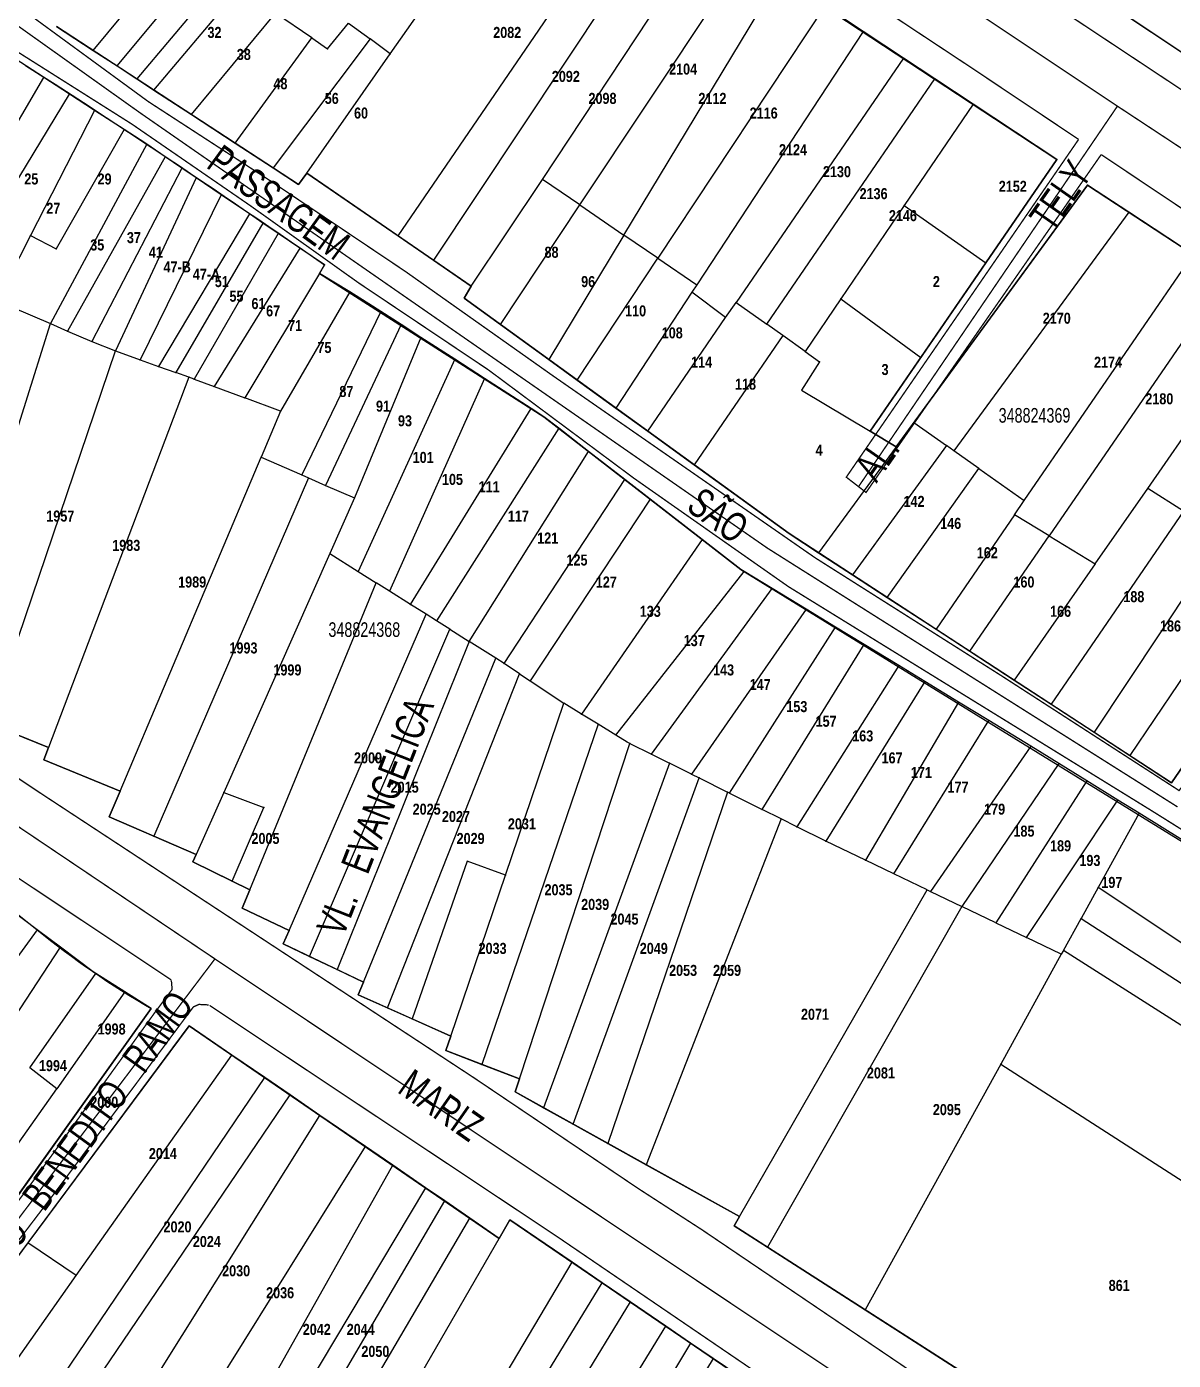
# Model space of a CAD drawing. Extents: x 203136 to 205923, y 4839890 to 4842982.
# Drawn here: x 203775.7 to 203932.2, y 4841450 to 4841632 of the extents above; entities that cross this region are included whole.
import ezdxf
from ezdxf.enums import TextEntityAlignment as Align

# ---------------------------------------------------------------- set-up
doc = ezdxf.new("R2010")
doc.units = 0
doc.header["$LTSCALE"] = 1.5
doc.header["$MEASUREMENT"] = 0
doc.linetypes.add('TRACO_11', pattern=[8, 3, -1, 3, -1])
doc.linetypes.add('TRACO_25', pattern=[8, 3, -1, 1, -1, 1, -1])
for name, color, linetype in [('CD_MALHA_LOTES', 40, 'CONTINUOUS'), ('CD_TXT_QUADRA', 7, 'CONTINUOUS'), ('RU-QUADRAS', 210, 'CONTINUOUS'), ('SV-EIXO-RUA-N-PAV', 6, 'CONTINUOUS'), ('SV-EIXO-RUA-PAV', 20, 'CONTINUOUS'), ('SV-RUA-PAVIM-S-GUIA-C-GUIA', 7, 'CONTINUOUS'), ('SV-TXT-RUA-N-PAV-S-GUIA-C-GUIA', 7, 'CONTINUOUS'), ('SV-TXT-RUA-PAV-S-GUIA-C-GUIA', 7, 'CONTINUOUS'), ('Th_NmrPort', 1, 'CONTINUOUS')]:
    doc.layers.add(name, color=color, linetype=linetype)
doc.styles.add('3488-24-2D_TXT$0$ARIAL', font='ARIAL.TTF')
doc.styles.add('ARIAL', font='ARIAL.TTF')
doc.styles.get("Standard").update_dxf_attribs({"font": 'swisscbo.ttf'})

msp = doc.modelspace()

# ---------------------------------------------------------------- linework, layer by layer
at = {"layer": 'CD_MALHA_LOTES', "linetype": 'Continuous'}
for p, q in [((203825.37, 4841628.3), (203847.31, 4841659.64)), ((203826.44, 4841603.43), (203859.28, 4841651.48)), ((203863.56, 4841648.7), (203831.28, 4841600.1)), ((203846.15, 4841611.13), (203868.72, 4841645.33)), ((203784.82, 4841628.75), (203796.46, 4841642.82)), ((203851.24, 4841607.65), (203873.96, 4841641.86)), ((203788.07, 4841626.63), (203799.73, 4841640.6)), ((203802.48, 4841638.73), (203790.78, 4841624.86)), ((203857.26, 4841603.55), (203878.58, 4841638.81)), ((203918.35, 4841638.59), (203937.87, 4841625.49)), ((203793.1, 4841623.34), (203804.78, 4841637.17)), ((203884.68, 4841634.78), (203861.89, 4841600.38)), ((203889.89, 4841631.34), (203884.68, 4841634.78)), ((203798.24, 4841619.98), (203809.71, 4841633.81)), ((203814.66, 4841630.45), (203809.71, 4841633.81)), ((203816.82, 4841628.98), (203819.66, 4841632.47)), ((203819.66, 4841632.47), (203822.62, 4841630.31)), ((203779.79, 4841632), (203784.82, 4841628.75)), ((203804.19, 4841616.1), (203814.66, 4841630.45)), ((203822.62, 4841630.31), (203809.37, 4841612.72)), ((203814.66, 4841630.45), (203816.82, 4841628.98)), ((203825.37, 4841628.3), (203822.62, 4841630.31)), ((203889.89, 4841631.34), (203867.2, 4841596.75)), ((203895.4, 4841627.7), (203889.89, 4841631.34)), ((203784.82, 4841628.75), (203788.07, 4841626.63)), ((203778.07, 4841625.03), (203775.59, 4841626.62)), ((203788.07, 4841626.63), (203790.78, 4841624.86)), ((203813.97, 4841612.01), (203825.37, 4841628.3)), ((203895.4, 4841627.7), (203872.56, 4841594.35)), ((203899.71, 4841624.85), (203895.4, 4841627.7)), ((203762.72, 4841598.89), (203778.07, 4841625.03)), ((203781.57, 4841622.77), (203778.07, 4841625.03)), ((203790.78, 4841624.86), (203793.1, 4841623.34)), ((203876.75, 4841591.38), (203899.71, 4841624.85)), ((203904.92, 4841621.41), (203899.71, 4841624.85)), ((203793.1, 4841623.34), (203798.24, 4841619.98)), ((203765.94, 4841597.11), (203781.57, 4841622.77)), ((203785.02, 4841620.54), (203781.57, 4841622.77)), ((203904.92, 4841621.41), (203895.51, 4841607.57)), ((203916.34, 4841613.86), (203904.92, 4841621.41)), ((203785.02, 4841620.54), (203776.27, 4841603.48)), ((203789.06, 4841617.94), (203785.02, 4841620.54)), ((203798.24, 4841619.98), (203804.19, 4841616.1)), ((203789.06, 4841617.94), (203779.77, 4841601.65)), ((203791.25, 4841616.52), (203789.06, 4841617.94)), ((203792.12, 4841615.93), (203778.98, 4841591.46)), ((203792.12, 4841615.93), (203791.25, 4841616.52)), ((203794.65, 4841614.21), (203792.12, 4841615.93)), ((203804.19, 4841616.1), (203809.37, 4841612.72)), ((203794.65, 4841614.21), (203781.32, 4841590.44)), ((203796.9, 4841612.69), (203794.65, 4841614.21)), ((203796.9, 4841612.69), (203784.63, 4841589)), ((203798.87, 4841611.35), (203796.9, 4841612.69)), ((203809.37, 4841612.72), (203812.86, 4841610.44)), ((203906.66, 4841599.77), (203916.34, 4841613.86)), ((203798.87, 4841611.35), (203787.87, 4841587.73)), ((203802.27, 4841609.05), (203798.87, 4841611.35)), ((203812.86, 4841610.44), (203813.97, 4841612.01)), ((203813.97, 4841612.01), (203826.44, 4841603.43)), ((203836.4, 4841596.59), (203846.15, 4841611.13)), ((203851.24, 4841607.65), (203846.15, 4841611.13)), ((203920.54, 4841610.34), (203896.83, 4841577.96)), ((203926.18, 4841606.65), (203920.54, 4841610.34)), ((203802.27, 4841609.05), (203791.23, 4841586.52)), ((203806.13, 4841606.43), (203802.27, 4841609.05)), ((203840.41, 4841591.34), (203851.24, 4841607.65)), ((203851.24, 4841607.65), (203857.26, 4841603.55)), ((203895.51, 4841607.57), (203886.87, 4841594.86)), ((203895.51, 4841607.57), (203906.66, 4841599.77)), ((203926.18, 4841606.65), (203902.29, 4841574.1)), ((203934.94, 4841600.91), (203926.18, 4841606.65)), ((203806.13, 4841606.43), (203793.71, 4841585.63)), ((203807.95, 4841605.19), (203796.08, 4841584.77)), ((203807.95, 4841605.19), (203806.13, 4841606.43)), ((203810.06, 4841603.76), (203807.95, 4841605.19)), ((203776.27, 4841603.48), (203771.72, 4841594.6)), ((203776.27, 4841603.48), (203779.77, 4841601.65)), ((203810.06, 4841603.76), (203798.61, 4841583.86)), ((203813.04, 4841601.74), (203810.06, 4841603.76)), ((203826.44, 4841603.43), (203831.28, 4841600.1)), ((203857.26, 4841603.55), (203846.99, 4841586.58)), ((203861.89, 4841600.38), (203857.26, 4841603.55)), ((203813.04, 4841601.74), (203801.32, 4841582.88)), ((203816.41, 4841599.46), (203813.04, 4841601.74)), ((203815.71, 4841598.3), (203816.41, 4841599.46)), ((203831.28, 4841600.1), (203836.4, 4841596.59)), ((203850.88, 4841583.76), (203861.89, 4841600.38)), ((203861.89, 4841600.38), (203867.2, 4841596.75)), ((203897.78, 4841586.85), (203906.66, 4841599.77)), ((203911.89, 4841567.3), (203934.94, 4841600.91)), ((203815.71, 4841598.3), (203805.52, 4841581.32)), ((203819.83, 4841595.78), (203815.71, 4841598.3)), ((203939.58, 4841597.87), (203915.3, 4841562.51)), ((203819.83, 4841595.78), (203810.38, 4841579.51)), ((203822.44, 4841594.17), (203819.83, 4841595.78)), ((203836.4, 4841596.59), (203835.46, 4841594.93)), ((203866.54, 4841595.74), (203856.17, 4841579.93)), ((203867.2, 4841596.75), (203866.54, 4841595.74)), ((203871.14, 4841592.28), (203866.54, 4841595.74)), ((203824.1, 4841593.1), (203822.44, 4841594.17)), ((203835.46, 4841594.93), (203840.41, 4841591.34)), ((203871.14, 4841592.28), (203872.56, 4841594.35)), ((203872.56, 4841594.35), (203876.75, 4841591.38)), ((203886.87, 4841594.86), (203881.98, 4841587.67)), ((203886.87, 4841594.86), (203897.78, 4841586.85)), ((203773.78, 4841593.71), (203778.98, 4841591.46)), ((203824.1, 4841593.1), (203813.29, 4841570.81)), ((203826.84, 4841591.33), (203824.1, 4841593.1)), ((203860.53, 4841576.78), (203871.14, 4841592.28)), ((203928.74, 4841568.98), (203945.94, 4841593.7)), ((203763.05, 4841541.11), (203778.98, 4841591.46)), ((203778.98, 4841591.46), (203781.32, 4841590.44)), ((203781.32, 4841590.44), (203784.63, 4841589)), ((203826.84, 4841591.33), (203816.54, 4841569.39)), ((203829.55, 4841589.58), (203826.84, 4841591.33)), ((203840.41, 4841591.34), (203846.99, 4841586.58)), ((203878.94, 4841589.82), (203876.75, 4841591.38)), ((203784.63, 4841589), (203787.87, 4841587.73)), ((203829.55, 4841589.58), (203820.48, 4841567.68)), ((203834.17, 4841586.6), (203829.55, 4841589.58)), ((203878.94, 4841589.82), (203866.84, 4841572.21)), ((203881.98, 4841587.67), (203878.94, 4841589.82)), ((203771.13, 4841538.44), (203787.87, 4841587.73)), ((203787.87, 4841587.73), (203791.23, 4841586.52)), ((203834.17, 4841586.6), (203821, 4841557.62)), ((203838.21, 4841583.99), (203834.17, 4841586.6)), ((203846.99, 4841586.58), (203850.88, 4841583.76)), ((203881.98, 4841587.67), (203883.96, 4841586.26)), ((203890.86, 4841576.78), (203897.78, 4841586.85)), ((203791.23, 4841586.52), (203793.71, 4841585.63)), ((203793.71, 4841585.63), (203796.08, 4841584.77)), ((203797.85, 4841584.13), (203796.08, 4841584.77)), ((203883.96, 4841586.26), (203881.48, 4841582.38)), ((203797.85, 4841584.13), (203778.7, 4841533.6)), ((203798.61, 4841583.86), (203797.85, 4841584.13)), ((203798.61, 4841583.86), (203801.32, 4841582.88)), ((203838.21, 4841583.99), (203825.26, 4841554.95)), ((203844.61, 4841579.86), (203838.21, 4841583.99)), ((203850.88, 4841583.76), (203856.17, 4841579.93)), ((203801.32, 4841582.88), (203805.52, 4841581.32)), ((203810.38, 4841579.51), (203805.52, 4841581.32)), ((203881.48, 4841582.38), (203890.86, 4841576.78)), ((203810.38, 4841579.51), (203807.73, 4841573.23)), ((203828.12, 4841553.15), (203844.61, 4841579.86)), ((203846.32, 4841578.76), (203844.61, 4841579.86)), ((203856.17, 4841579.93), (203860.53, 4841576.78)), ((203848.35, 4841577.19), (203846.32, 4841578.76)), ((203896.83, 4841577.96), (203894.42, 4841574.66)), ((203896.83, 4841577.96), (203901.28, 4841574.81)), ((203848.35, 4841577.19), (203831.68, 4841550.9)), ((203852.42, 4841574.03), (203848.35, 4841577.19)), ((203860.53, 4841576.78), (203866.84, 4841572.21)), ((203894.42, 4841574.66), (203890.86, 4841576.78)), ((203836.14, 4841548.1), (203852.42, 4841574.03)), ((203857.4, 4841570.17), (203852.42, 4841574.03)), ((203894.42, 4841574.66), (203883.83, 4841560.2)), ((203901.28, 4841574.81), (203888.44, 4841557.19)), ((203902.29, 4841574.1), (203901.28, 4841574.81)), ((203905.71, 4841571.68), (203902.29, 4841574.1)), ((203788.48, 4841527.66), (203807.73, 4841573.23)), ((203807.73, 4841573.23), (203813.29, 4841570.81)), ((203866.84, 4841572.21), (203879.79, 4841562.83)), ((203814.22, 4841570.4), (203793.11, 4841521.49)), ((203813.29, 4841570.81), (203814.22, 4841570.4)), ((203814.22, 4841570.4), (203816.54, 4841569.39)), ((203893.18, 4841554.1), (203905.71, 4841571.68)), ((203905.71, 4841571.68), (203911.89, 4841567.3)), ((203816.54, 4841569.39), (203820.48, 4841567.68)), ((203840.89, 4841545.08), (203857.4, 4841570.17)), ((203860.85, 4841567.49), (203857.4, 4841570.17)), ((203921.59, 4841558.7), (203928.74, 4841568.98)), ((203933.62, 4841565.85), (203928.74, 4841568.98)), ((203820.48, 4841567.68), (203817.12, 4841560.07)), ((203860.85, 4841567.49), (203844.44, 4841542.73)), ((203867.93, 4841562.01), (203860.85, 4841567.49)), ((203910.58, 4841565.38), (203911.89, 4841567.3)), ((203910.58, 4841565.38), (203899.86, 4841549.75)), ((203915.3, 4841562.51), (203910.58, 4841565.38)), ((203933.62, 4841565.85), (203915.56, 4841539.51)), ((203867.93, 4841562.01), (203851.46, 4841538.18)), ((203873.22, 4841557.91), (203867.93, 4841562.01)), ((203879.79, 4841562.83), (203883.83, 4841560.2)), ((203904.47, 4841546.74), (203915.3, 4841562.51)), ((203915.3, 4841562.51), (203921.59, 4841558.7)), ((203817.12, 4841560.07), (203802.64, 4841527.47)), ((203817.12, 4841560.07), (203821, 4841557.62)), ((203883.83, 4841560.2), (203888.44, 4841557.19)), ((203821, 4841557.62), (203823.44, 4841556.09)), ((203856.17, 4841535.29), (203873.67, 4841557.63)), ((203873.67, 4841557.63), (203873.22, 4841557.91)), ((203877.49, 4841555.31), (203873.67, 4841557.63)), ((203921.59, 4841558.7), (203910.53, 4841542.8)), ((203806.18, 4841514.18), (203823.44, 4841556.09)), ((203825.26, 4841554.95), (203823.44, 4841556.09)), ((203888.44, 4841557.19), (203893.18, 4841554.1)), ((203934.97, 4841556.05), (203921.42, 4841535.7)), ((203828.12, 4841553.15), (203825.26, 4841554.95)), ((203861.04, 4841532.68), (203877.49, 4841555.31)), ((203882.11, 4841552.49), (203877.49, 4841555.31)), ((203893.18, 4841554.1), (203899.86, 4841549.75)), ((203830.26, 4841551.8), (203828.12, 4841553.15)), ((203882.11, 4841552.49), (203866.47, 4841529.97)), ((203886.14, 4841550.04), (203882.11, 4841552.49)), ((203940.11, 4841553), (203926.32, 4841532.5)), ((203811.56, 4841508.64), (203830.26, 4841551.8)), ((203831.68, 4841550.9), (203830.26, 4841551.8)), ((203833.48, 4841549.77), (203831.68, 4841550.9)), ((203814.33, 4841505.11), (203833.48, 4841549.77)), ((203833.48, 4841549.77), (203836.14, 4841548.1)), ((203871.65, 4841527.38), (203886.14, 4841550.04)), ((203890.05, 4841547.65), (203886.14, 4841550.04)), ((203899.86, 4841549.75), (203904.47, 4841546.74)), ((203836.14, 4841548.1), (203818.14, 4841503.3)), ((203839.77, 4841545.81), (203836.14, 4841548.1)), ((203876.13, 4841525.15), (203890.05, 4841547.65)), ((203894.76, 4841544.78), (203890.05, 4841547.65)), ((203904.47, 4841546.74), (203910.53, 4841542.8)), ((203821.71, 4841501.6), (203839.77, 4841545.81)), ((203840.89, 4841545.08), (203839.77, 4841545.81)), ((203843.02, 4841543.67), (203840.89, 4841545.08)), ((203894.76, 4841544.78), (203880.86, 4841522.79)), ((203898.33, 4841542.6), (203894.76, 4841544.78)), ((203825.01, 4841498.07), (203843.02, 4841543.67)), ((203843.02, 4841543.67), (203844.44, 4841542.73)), ((203844.44, 4841542.73), (203849.06, 4841539.68)), ((203898.33, 4841542.6), (203884.82, 4841520.84)), ((203902.92, 4841539.81), (203898.33, 4841542.6)), ((203910.53, 4841542.8), (203915.56, 4841539.51)), ((203841.08, 4841516.19), (203849.06, 4841539.68)), ((203851.46, 4841538.18), (203849.06, 4841539.68)), ((203902.92, 4841539.81), (203890.24, 4841518.23)), ((203907.05, 4841537.28), (203902.92, 4841539.81)), ((203915.56, 4841539.51), (203921.42, 4841535.7)), ((203853.72, 4841536.8), (203851.46, 4841538.18)), ((203770.61, 4841536.9), (203778.7, 4841533.6)), ((203853.72, 4841536.8), (203837.87, 4841490.36)), ((203856.17, 4841535.29), (203853.72, 4841536.8)), ((203894.11, 4841516.38), (203907.05, 4841537.28)), ((203912.81, 4841533.78), (203907.05, 4841537.28)), ((203921.42, 4841535.7), (203926.32, 4841532.5)), ((203842.99, 4841488.4), (203858.04, 4841534.18)), ((203857.72, 4841534.34), (203856.17, 4841535.29)), ((203858.04, 4841534.18), (203857.72, 4841534.34)), ((203858.04, 4841534.18), (203861.04, 4841532.68)), ((203912.81, 4841533.78), (203899.12, 4841513.97)), ((203914.34, 4841532.84), (203912.81, 4841533.78)), ((203778.7, 4841533.6), (203778.06, 4841531.92)), ((203861.04, 4841532.68), (203863.49, 4841531.46)), ((203916.63, 4841531.42), (203914.34, 4841532.84)), ((203926.32, 4841532.5), (203932.01, 4841528.79)), ((203778.06, 4841531.92), (203788.48, 4841527.66)), ((203863.49, 4841531.46), (203846.28, 4841484.44)), ((203866.47, 4841529.97), (203863.49, 4841531.46)), ((203916.63, 4841531.42), (203903.39, 4841511.92)), ((203920.44, 4841529.05), (203916.63, 4841531.42)), ((203932.01, 4841528.79), (203933.58, 4841531.09)), ((203850.31, 4841482.2), (203867.51, 4841529.45)), ((203866.47, 4841529.97), (203867.51, 4841529.45)), ((203867.51, 4841529.45), (203871.38, 4841527.52)), ((203920.44, 4841529.05), (203908.02, 4841509.69)), ((203924.65, 4841526.43), (203920.44, 4841529.05)), ((203788.48, 4841527.66), (203786.99, 4841524.14)), ((203802.64, 4841527.47), (203798.87, 4841519)), ((203802.64, 4841527.47), (203808.11, 4841525.44)), ((203871.38, 4841527.52), (203855.04, 4841479.58)), ((203871.65, 4841527.38), (203871.38, 4841527.52)), ((203871.65, 4841527.38), (203876.13, 4841525.15)), ((203803.78, 4841515.36), (203808.11, 4841525.44)), ((203878.71, 4841523.86), (203876.13, 4841525.15)), ((203912.2, 4841507.68), (203924.65, 4841526.43)), ((203927.56, 4841524.63), (203924.65, 4841526.43)), ((203786.99, 4841524.14), (203793.11, 4841521.49)), ((203878.71, 4841523.86), (203860.27, 4841476.68)), ((203880.86, 4841522.79), (203878.71, 4841523.86)), ((203927.56, 4841524.63), (203921.98, 4841514.51)), ((203974.08, 4841495.71), (203927.56, 4841524.63)), ((203793.11, 4841521.49), (203798.87, 4841519)), ((203884.82, 4841520.84), (203880.86, 4841522.79)), ((203890.24, 4841518.23), (203884.82, 4841520.84)), ((203798.87, 4841519), (203798.42, 4841517.99)), ((203798.42, 4841517.99), (203803.78, 4841515.36)), ((203835.88, 4841518.08), (203828.34, 4841496.58)), ((203841.08, 4841516.19), (203835.88, 4841518.08)), ((203894.11, 4841516.38), (203890.24, 4841518.23)), ((203833.62, 4841494.2), (203841.08, 4841516.19)), ((203898.63, 4841514.2), (203894.11, 4841516.38)), ((203803.78, 4841515.36), (203806.18, 4841514.18)), ((203806.18, 4841514.18), (203805.16, 4841511.7)), ((203873.02, 4841469.6), (203898.63, 4841514.2)), ((203898.63, 4841514.2), (203899.12, 4841513.97)), ((203899.12, 4841513.97), (203903.39, 4841511.92)), ((203921.98, 4841514.51), (203919.65, 4841510.29)), ((203966.79, 4841484.67), (203921.98, 4841514.51)), ((203777.15, 4841508.73), (203773.81, 4841511.28)), ((203805.16, 4841511.7), (203811.56, 4841508.64)), ((203903.39, 4841511.92), (203876.83, 4841465.4)), ((203908.02, 4841509.69), (203903.39, 4841511.92)), ((203917.24, 4841505.91), (203919.65, 4841510.29)), ((203919.65, 4841510.29), (203964.52, 4841481.24)), ((203777.15, 4841508.73), (203750.82, 4841472.33)), ((203780.35, 4841506.35), (203777.15, 4841508.73)), ((203811.56, 4841508.64), (203810.77, 4841506.81)), ((203908.02, 4841509.69), (203912.2, 4841507.68)), ((203810.77, 4841506.81), (203814.33, 4841505.11)), ((203916.95, 4841505.4), (203912.2, 4841507.68)), ((203764.1, 4841481.55), (203780.35, 4841506.35)), ((203784.83, 4841503.01), (203780.35, 4841506.35)), ((203814.33, 4841505.11), (203818.14, 4841503.3)), ((203916.95, 4841505.4), (203908.68, 4841490.39)), ((203917.24, 4841505.91), (203916.95, 4841505.4)), ((203961.99, 4841477.41), (203917.24, 4841505.91)), ((203785.17, 4841502.77), (203784.83, 4841503.01)), ((203818.14, 4841503.3), (203821.71, 4841501.6)), ((203776.17, 4841489.91), (203785.17, 4841502.77)), ((203789.16, 4841500.27), (203785.17, 4841502.77)), ((203821.71, 4841501.6), (203820.99, 4841499.88)), ((203789.16, 4841500.27), (203779.85, 4841487.05)), ((203792.73, 4841498), (203789.16, 4841500.27)), ((203820.99, 4841499.88), (203825.01, 4841498.07)), ((203773.02, 4841470.37), (203792.73, 4841498)), ((203825.01, 4841498.07), (203828.34, 4841496.58)), ((203797.93, 4841495.63), (203775.89, 4841466.01)), ((203803.76, 4841491.63), (203797.93, 4841495.63)), ((203828.34, 4841496.58), (203833.62, 4841494.2)), ((203833.62, 4841494.2), (203832.96, 4841492.25)), ((203832.96, 4841492.25), (203837.87, 4841490.36)), ((203782.51, 4841461.55), (203803.76, 4841491.63)), ((203808.23, 4841488.57), (203803.76, 4841491.63)), ((203837.87, 4841490.36), (203842.99, 4841488.4)), ((203908.68, 4841490.39), (203890.18, 4841456.85)), ((203908.68, 4841490.39), (203952.12, 4841462.46)), ((203779.85, 4841487.05), (203776.17, 4841489.91)), ((203779.75, 4841446.49), (203808.23, 4841488.57)), ((203811.7, 4841486.19), (203808.23, 4841488.57)), ((203842.99, 4841488.4), (203842.4, 4841486.6)), ((203772.31, 4841476.35), (203779.85, 4841487.05)), ((203842.4, 4841486.6), (203846.28, 4841484.44)), ((203783.27, 4841444.29), (203811.7, 4841486.19)), ((203815.75, 4841483.41), (203811.7, 4841486.19)), ((203789.02, 4841440.69), (203815.75, 4841483.41)), ((203821.98, 4841479.14), (203815.75, 4841483.41)), ((203846.28, 4841484.44), (203850.31, 4841482.2)), ((203850.31, 4841482.2), (203855.04, 4841479.58)), ((203855.04, 4841479.58), (203860.27, 4841476.68)), ((203795.45, 4841436.66), (203821.98, 4841479.14)), ((203825.7, 4841476.59), (203821.98, 4841479.14)), ((203801.37, 4841433.34), (203825.7, 4841476.59)), ((203830.19, 4841473.51), (203825.7, 4841476.59)), ((203860.27, 4841476.68), (203873.02, 4841469.6)), ((203830.19, 4841473.51), (203805.37, 4841432.06)), ((203832.79, 4841471.73), (203830.19, 4841473.51)), ((203808.42, 4841430.14), (203832.79, 4841471.73)), ((203836.23, 4841469.37), (203832.79, 4841471.73)), ((203811.88, 4841427.97), (203836.23, 4841469.37)), ((203840.23, 4841466.62), (203836.23, 4841469.37)), ((203841.69, 4841469.15), (203840.23, 4841466.62)), ((203850.17, 4841463.37), (203841.69, 4841469.15)), ((203873.02, 4841469.6), (203872.28, 4841468.31)), ((203872.28, 4841468.31), (203876.83, 4841465.4)), ((203816.32, 4841425.18), (203840.23, 4841466.62)), ((203775.89, 4841466.01), (203767.21, 4841454.34)), ((203782.51, 4841461.55), (203775.89, 4841466.01)), ((203876.83, 4841465.4), (203890.18, 4841456.85)), ((203824.47, 4841420.07), (203850.17, 4841463.37)), ((203854.28, 4841460.57), (203850.17, 4841463.37)), ((203774.3, 4841449.9), (203782.51, 4841461.55)), ((203828.18, 4841417.73), (203854.28, 4841460.57)), ((203858.11, 4841457.95), (203854.28, 4841460.57)), ((203858.11, 4841457.95), (203830.73, 4841413.09)), ((203862.99, 4841454.63), (203858.11, 4841457.95)), ((203890.18, 4841456.85), (203926.54, 4841433.59)), ((203835.4, 4841410.05), (203862.99, 4841454.63)), ((203866.36, 4841452.33), (203862.99, 4841454.63)), ((203866.36, 4841452.33), (203839.22, 4841407.56)), ((203869.45, 4841450.22), (203866.36, 4841452.33)), ((203869.45, 4841450.22), (203843.95, 4841408.73)), ((203874.6, 4841446.71), (203869.45, 4841450.22))]:
    msp.add_line(p, q, dxfattribs=at)
for p in [(203814.66, 4841630.45), (203814.66, 4841630.45), (203822.62, 4841630.31), (203822.62, 4841630.31), (203889.89, 4841631.34), (203784.82, 4841628.75), (203816.82, 4841628.98), (203788.07, 4841626.63), (203825.37, 4841628.3), (203825.37, 4841628.3), (203895.4, 4841627.7), (203895.4, 4841627.7), (203778.07, 4841625.03), (203778.07, 4841625.03), (203899.71, 4841624.85), (203899.71, 4841624.85), (203793.1, 4841623.34), (203793.1, 4841623.34), (203781.57, 4841622.77), (203781.57, 4841622.77), (203904.92, 4841621.41), (203904.92, 4841621.41), (203785.02, 4841620.54), (203785.02, 4841620.54), (203798.24, 4841619.98), (203789.06, 4841617.94), (203789.06, 4841617.94), (203792.12, 4841615.93), (203792.12, 4841615.93), (203804.19, 4841616.1), (203794.65, 4841614.21), (203794.65, 4841614.21), (203796.9, 4841612.69), (203796.9, 4841612.69), (203916.34, 4841613.86), (203798.87, 4841611.35), (203798.87, 4841611.35), (203813.97, 4841612.01), (203846.15, 4841611.13), (203846.15, 4841611.13), (203920.54, 4841610.34), (203802.27, 4841609.05), (203802.27, 4841609.05), (203851.24, 4841607.65), (203851.24, 4841607.65), (203851.24, 4841607.65), (203895.51, 4841607.57), (203895.51, 4841607.57), (203926.18, 4841606.65), (203806.13, 4841606.43), (203806.13, 4841606.43), (203807.95, 4841605.19), (203807.95, 4841605.19), (203776.27, 4841603.48), (203810.06, 4841603.76), (203810.06, 4841603.76), (203857.26, 4841603.55), (203857.26, 4841603.55), (203779.77, 4841601.65), (203813.04, 4841601.74), (203813.04, 4841601.74), (203816.41, 4841599.46), (203831.28, 4841600.1), (203861.89, 4841600.38), (203861.89, 4841600.38), (203906.66, 4841599.77), (203815.71, 4841598.3), (203819.83, 4841595.78), (203819.83, 4841595.78), (203867.2, 4841596.75), (203872.56, 4841594.35), (203886.87, 4841594.86), (203886.87, 4841594.86), (203824.1, 4841593.1), (203824.1, 4841593.1), (203781.32, 4841590.44), (203781.32, 4841590.44), (203826.84, 4841591.33), (203826.84, 4841591.33), (203840.41, 4841591.34), (203829.55, 4841589.58), (203829.55, 4841589.58), (203787.87, 4841587.73), (203834.17, 4841586.6), (203834.17, 4841586.6), (203846.99, 4841586.58), (203881.98, 4841587.67), (203881.98, 4841587.67), (203897.78, 4841586.85), (203791.23, 4841586.52), (203793.71, 4841585.63), (203796.08, 4841584.77), (203883.96, 4841586.26), (203797.85, 4841584.13), (203798.61, 4841583.86), (203838.21, 4841583.99), (203838.21, 4841583.99), (203850.88, 4841583.76), (203801.32, 4841582.88), (203805.52, 4841581.32), (203844.61, 4841579.86), (203844.61, 4841579.86), (203848.35, 4841577.19), (203848.35, 4841577.19), (203890.86, 4841576.78), (203852.42, 4841574.03), (203852.42, 4841574.03), (203807.73, 4841573.23), (203866.84, 4841572.21), (203813.29, 4841570.81), (203905.71, 4841571.68), (203816.54, 4841569.39), (203857.4, 4841570.17), (203857.4, 4841570.17), (203820.48, 4841567.68), (203820.48, 4841567.68), (203860.85, 4841567.49), (203860.85, 4841567.49), (203910.58, 4841565.38), (203867.93, 4841562.01), (203867.93, 4841562.01), (203915.3, 4841562.51), (203915.3, 4841562.51), (203883.83, 4841560.2), (203873.67, 4841557.63), (203873.67, 4841557.63), (203921.59, 4841558.7), (203921.59, 4841558.7), (203877.49, 4841555.31), (203877.49, 4841555.31), (203893.18, 4841554.1), (203828.12, 4841553.15), (203882.11, 4841552.49), (203882.11, 4841552.49), (203833.48, 4841549.77), (203886.14, 4841550.04), (203886.14, 4841550.03), (203890.05, 4841547.65), (203890.05, 4841547.65), (203904.47, 4841546.74), (203904.47, 4841546.74), (203839.77, 4841545.81), (203840.89, 4841545.08), (203894.76, 4841544.78), (203894.76, 4841544.78), (203843.02, 4841543.67), (203844.44, 4841542.73), (203898.33, 4841542.6), (203898.33, 4841542.6), (203902.92, 4841539.81), (203902.92, 4841539.81), (203851.46, 4841538.18), (203851.46, 4841538.18), (203907.05, 4841537.28), (203907.05, 4841537.28), (203921.42, 4841535.7), (203858.04, 4841534.18), (203912.81, 4841533.78), (203912.81, 4841533.78), (203778.7, 4841533.6), (203861.04, 4841532.68), (203861.04, 4841532.68), (203926.32, 4841532.5), (203863.49, 4841531.46), (203863.49, 4841531.46), (203916.63, 4841531.42), (203916.63, 4841531.42), (203866.47, 4841529.97), (203867.51, 4841529.45), (203867.51, 4841529.45), (203867.51, 4841529.45), (203920.44, 4841529.05), (203920.44, 4841529.05), (203788.48, 4841527.66), (203802.64, 4841527.47), (203871.38, 4841527.52), (203808.11, 4841525.44), (203876.13, 4841525.15), (203924.65, 4841526.43), (203924.65, 4841526.43), (203927.56, 4841524.63), (203793.11, 4841521.49), (203880.86, 4841522.79), (203880.86, 4841522.79), (203884.82, 4841520.84), (203798.87, 4841519), (203890.24, 4841518.23), (203841.08, 4841516.19), (203841.08, 4841516.19), (203803.78, 4841515.36), (203803.78, 4841515.36), (203806.18, 4841514.18), (203899.12, 4841513.97), (203899.12, 4841513.97), (203921.98, 4841514.51), (203921.98, 4841514.51), (203903.39, 4841511.92), (203903.39, 4841511.92), (203919.65, 4841510.29), (203919.65, 4841510.29), (203811.56, 4841508.64), (203912.2, 4841507.68), (203814.33, 4841505.11), (203818.14, 4841503.3), (203821.7, 4841501.6), (203825.01, 4841498.07), (203828.34, 4841496.58), (203833.62, 4841494.2), (203837.87, 4841490.36), (203908.68, 4841490.39), (203908.68, 4841490.39), (203842.99, 4841488.4), (203846.28, 4841484.44), (203850.31, 4841482.2), (203855.04, 4841479.58), (203860.27, 4841476.68), (203860.27, 4841476.68), (203876.83, 4841465.4), (203876.83, 4841465.4), (203890.18, 4841456.85)]:
    msp.add_point(p, dxfattribs=at)
at = {"layer": 'RU-QUADRAS', "color": 6, "linetype": 'Continuous'}
for points in [[(204101.71, 4841687.51), (204056.51, 4841619.75), (204048.9, 4841605.3), (204049.24, 4841605.07), (204026.32, 4841570.93), (204022.76, 4841569.9), (203992.38, 4841589.98, -0.0140735244), (204019.76, 4841627.49), (204014.22, 4841631.35), (203986.21, 4841593.34), (203829.43, 4841697.58)], [(203767.16, 4841632.09, -0.0110308756), (203816.41, 4841599.46), (203815.71, 4841598.3), (203846.32, 4841578.76), (203873.22, 4841557.91), (203974.08, 4841495.71)], [(203673.48, 4841580.77, -0.0063063156), (203760.5, 4841522.03), (203777.15, 4841508.73, 0.0381331584), (203792.73, 4841498), (203767.47, 4841462.6), (203753.88, 4841450.16), (203748.61, 4841453.85), (203746.58, 4841451.46), (203739.39, 4841458.22), (203736.25, 4841454.35), (203724.1, 4841462.94), (203722.51, 4841460.7), (203691.49, 4841490.9), (203692.63, 4841492.16), (203681.81, 4841502.18), (203680.28, 4841500.46), (203677.52, 4841503.12), (203677.85, 4841503.46), (203647.9, 4841527.58)]]:
    msp.add_lwpolyline(points, format="xyb", dxfattribs=at)
for points in [[(203853.87, 4841654.98), (203916.34, 4841613.86), (203890.86, 4841576.78), (203894.42, 4841574.66), (203920.54, 4841610.34), (203974.62, 4841574.92), (203949.82, 4841538.6), (203953.52, 4841536.19), (203977.54, 4841572.47), (204010.78, 4841551.81), (203978.53, 4841502.3), (203933.58, 4841531.09), (203932.01, 4841528.79), (203879.79, 4841562.83), (203835.46, 4841594.93), (203836.4, 4841596.59), (203813.97, 4841612.01), (203812.86, 4841610.44), (203779.79, 4841632)], [(203926.54, 4841433.59), (203872.28, 4841468.31), (203873.02, 4841469.6), (203842.4, 4841486.6), (203842.99, 4841488.4), (203832.96, 4841492.25), (203833.62, 4841494.2), (203820.99, 4841499.88), (203821.7, 4841501.6), (203810.77, 4841506.81), (203811.56, 4841508.64), (203805.16, 4841511.7), (203806.18, 4841514.18), (203798.42, 4841517.99), (203798.87, 4841519), (203786.99, 4841524.14), (203788.48, 4841527.66), (203778.06, 4841531.92), (203778.7, 4841533.6), (203770.61, 4841536.9)]]:
    msp.add_lwpolyline(points, dxfattribs=at)
msp.add_lwpolyline([(203757.73, 4841434.23), (203769.84, 4841452.69), (203767.21, 4841454.34), (203797.93, 4841495.63), (203840.23, 4841466.62), (203841.69, 4841469.15), (203884.36, 4841440.05), (203870.24, 4841416.79), (203872.13, 4841415.71), (203886.23, 4841438.62), (203921.33, 4841414.85), (203921.55, 4841413.9), (203909.36, 4841394.28), (203906.5, 4841395.93), (203876.23, 4841351.42, -0.0072648846), (203785.39, 4841415.48), (203784.87, 4841414.69), (203773.63, 4841421.42), (203774.94, 4841423.43)], format="xyb", close=True, dxfattribs=at)
at = {"layer": 'SV-EIXO-RUA-N-PAV', "const_width": 0.18, "flags": 128}
for points in [[(203876.85268, 4841560.8106), (203791.21, 4841620.23), (203750.073811, 4841649.511317)], [(203876.8526, 4841560.8106), (203932.817167, 4841525.5013)], [(203813.375206, 4841391.7287), (203758.162468, 4841427.7022), (203757.219809, 4841430.5285), (203753.04519, 4841433.6239), (203759.239788, 4841443.1792), (203760.182446, 4841445.7362), (203757.882355, 4841448.902), (203768.326079, 4841460.987427), (203801.4345, 4841504.7594)]]:
    msp.add_lwpolyline(points, dxfattribs=at)
at = {"layer": 'SV-EIXO-RUA-PAV', "const_width": 0.18}
for points in [[(203713.195594, 4841762.099), (203718.6708, 4841758.4484), (203819.801783, 4841691.0189), (203924.608837, 4841621.1384), (203982.867673, 4841582.775028), (204024.317884, 4841554.89701), (204047.25663, 4841539.716778), (204184.483112, 4841447.8663), (204230.965896, 4841416.8737), (204316.37469, 4841359.9271), (204340.8024, 4841343.6398), (204391.414581, 4841309.998544), (204408.223744, 4841298.6864), (204430.382008, 4841283.9123), (204456.732906, 4841266.3427), (204609.65364, 4841164.120225), (204616.269943, 4841159.644491), (204624.637621, 4841154.19577), (204631.837716, 4841149.525438), (204636.861682, 4841146.2412)], [(204224.471994, 4841222.5113), (204157.571, 4841267.1472), (204108.1788, 4841300.106611), (204025.683567, 4841355.1418), (204011.381646, 4841364.762109), (203955.51211, 4841401.724634), (203932.166221, 4841417.194802), (203889.086681, 4841446.254719), (203801.4345, 4841504.7594), (203667.374003, 4841594.971104)]]:
    msp.add_lwpolyline(points, dxfattribs=at)
at = {"layer": 'SV-EIXO-RUA-PAV', "const_width": 0.18, "flags": 128}
msp.add_lwpolyline([(203889.267, 4841569.1974), (203924.608837, 4841621.1384)], dxfattribs=at)
at = {"layer": 'SV-RUA-PAVIM-S-GUIA-C-GUIA', "linetype": 'Continuous', "const_width": 0.18, "flags": 128}
for points in [[(203767.50883, 4841717.801301), (203796.16, 4841698.7), (203830.9, 4841675.34), (203857.04, 4841657.88), (203904.55, 4841626.47), (203919.313085, 4841616.59961)], [(204021.2, 4841565.21), (204019.76, 4841566.07), (203994.5, 4841582.73), (203989.23, 4841587.06), (203988.86, 4841587.84), (204017.727001, 4841626.307251), (204014.028587, 4841629.477319), (203997.86, 4841607.77), (203986.5, 4841591.18), (203985.03, 4841590.43), (203983.95, 4841590.33), (203974.07, 4841596.59), (203951.02, 4841611.67), (203909.82, 4841638.97), (203861.32, 4841671.23), (203829.252436, 4841692.630735)], [(203979.59, 4841501.11), (203934.3, 4841529.33), (203933.02, 4841527.74), (203908.8, 4841543.39), (203883.34, 4841559.51), (203847.65, 4841584.28), (203827.44, 4841598.57), (203809.02, 4841610.93), (203792.34, 4841621.76), (203751.45, 4841651.67), (203748.7, 4841647.55), (203768.31, 4841632.46), (203790.08, 4841618.7), (203806.26, 4841607.56), (203821.04, 4841597.02), (203838.78, 4841585.13), (203858.63, 4841570.35), (203879.7, 4841555.57), (203929.42, 4841524.9), (203956.87, 4841507.69), (203973.25, 4841497.2), (203977.13, 4841493.7), (203977.34, 4841492.27)], [(203922.395686, 4841614.532349), (203944.18, 4841599.96)], [(203671.062749, 4841599.101325), (203692.11, 4841584.41), (203777.34, 4841527.57), (203836.87, 4841488.48), (203859.2, 4841473.43), (203867.93, 4841467.78)], [(203795.46, 4841501.9), (203770.46, 4841518.55), (203741.58, 4841537.91), (203704.7, 4841562.46), (203674.82, 4841582.36), (203663.38, 4841590.21), (203663.989532, 4841590.959551), (203663.631153, 4841591.352136)], [(203885.466016, 4841441.583849), (203875.81, 4841448.01), (203848.17, 4841466.84), (203807.51, 4841493.88), (203800.71, 4841498.41)], [(203977.34, 4841492.27), (203969.93, 4841481.14), (203955.44, 4841459.05), (203940.16, 4841435.94), (203934.75, 4841428.3), (203933.27, 4841426.65), (203932.25, 4841425.77), (203931.03, 4841425.33), (203929.78, 4841425.87), (203924.02, 4841429.82), (203867.84, 4841467.84)]]:
    msp.add_lwpolyline(points, dxfattribs=at)
at = {"layer": 'SV-RUA-PAVIM-S-GUIA-C-GUIA', "linetype": 'TRACO_11', "const_width": 0.18, "flags": 128}
msp.add_lwpolyline([(203922.395686, 4841614.532349), (203890.304081, 4841568.419706), (203887.604863, 4841570.505466), (203919.313085, 4841616.59961)], dxfattribs=at)
at = {"layer": 'SV-RUA-PAVIM-S-GUIA-C-GUIA', "linetype": 'TRACO_25', "const_width": 0.18, "flags": 128}
for points in [[(203795.49, 4841501.82), (203795.59, 4841500.59), (203793.32, 4841497.56), (203776.97, 4841474.91), (203767.98, 4841462.87), (203763.27, 4841458.22), (203755.17, 4841450.15), (203754.47, 4841450.09), (203749.32, 4841453.24), (203747.34, 4841451.18), (203747.03, 4841451.06), (203740.36, 4841457.19), (203737.31, 4841453.6), (203736.02, 4841453.44), (203724.49, 4841461.52), (203721.649412, 4841461.532763), (203708.40424, 4841473.780808)], [(203800.58, 4841498.48), (203799.26, 4841498.55), (203798.5, 4841498.22), (203779.64, 4841472.93), (203766.27, 4841455.35), (203760.47, 4841449.22), (203762.39, 4841446.96), (203754.27, 4841434.22), (203756.17, 4841432.94), (203768.36, 4841425.18), (203808.418684, 4841397.643383)]]:
    msp.add_lwpolyline(points, dxfattribs=at)

# ---------------------------------------------------------------- texts
at = {"layer": 'CD_TXT_QUADRA', "linetype": 'Continuous', "style": 'ARIAL', "width": 0.7}
for s, p in [('348824369', (203908.399285, 4841577.942315)), ('348824368', (203816.930378, 4841548.700432))]:
    msp.add_text(s, height=2, dxfattribs=at).set_placement(p)
at = {"layer": 'SV-TXT-RUA-N-PAV-S-GUIA-C-GUIA', "width": 0.7}
for s, rotation, style, p in [('PASSAGEM', 324, 'ARIAL', (203800.097184, 4841612.849367)), ('SÃO', 324, 'ARIAL', (203865.60897, 4841566.103978)), ('VL.   EVANGÉLICA', 68.59203596, '3488-24-2D_TXT$0$ARIAL', (203818.941147, 4841507.622907)), ('SÃO   BENEDITO   RAMO', 54, 'ARIAL', (203771.368086, 4841460.794923))]:
    msp.add_text(s, height=4, rotation=rotation, dxfattribs=dict(at, style=style)).set_placement(p)
at = {"layer": 'SV-TXT-RUA-PAV-S-GUIA-C-GUIA', "style": 'ARIAL', "width": 0.7}
for s, rotation, p in [('AL.                                 TELY', 55, (203891.727386, 4841569.615886)), ('MARIZ', 325, (203826.184125, 4841486.636528))]:
    msp.add_text(s, height=4, rotation=rotation, dxfattribs=at).set_placement(p)
at = {"layer": 'Th_NmrPort', "color": 1}
for s, p in [('32', (203800.418554, 4841631.197271)), ('2082', (203839.418554, 4841631.197271)), ('38', (203804.418554, 4841628.197271)), ('2104', (203863.418554, 4841626.197271)), ('48', (203809.418554, 4841624.197271)), ('2092', (203847.418554, 4841625.197271)), ('56', (203816.418554, 4841622.197271)), ('2098', (203852.418554, 4841622.197271)), ('2112', (203867.418554, 4841622.197271)), ('60', (203820.418554, 4841620.197271)), ('2116', (203874.418554, 4841620.197271)), ('2124', (203878.418554, 4841615.197271)), ('2130', (203884.418554, 4841612.197271)), ('25', (203775.418554, 4841611.197271)), ('29', (203785.418554, 4841611.197271)), ('2152', (203908.418554, 4841610.197271)), ('2136', (203889.418554, 4841609.197271)), ('27', (203778.418554, 4841607.197271)), ('2146', (203893.418554, 4841606.197271)), ('35', (203784.418554, 4841602.197271)), ('37', (203789.418554, 4841603.197271)), ('41', (203792.418554, 4841601.197271)), ('88', (203846.418554, 4841601.197271)), ('47-B', (203794.418554, 4841599.197271)), ('47-A', (203798.418554, 4841598.197271)), ('51', (203801.418554, 4841597.197271)), ('96', (203851.418554, 4841597.197271)), ('2', (203899.418554, 4841597.197271)), ('55', (203803.418554, 4841595.197271)), ('61', (203806.418554, 4841594.197271)), ('67', (203808.418554, 4841593.197271)), ('110', (203857.418554, 4841593.197271)), ('2170', (203914.418554, 4841592.197271)), ('71', (203811.418554, 4841591.197271)), ('108', (203862.418554, 4841590.197271)), ('75', (203815.418554, 4841588.197271)), ('114', (203866.418554, 4841586.197271)), ('2174', (203921.418554, 4841586.197271)), ('3', (203892.418554, 4841585.197271)), ('87', (203818.418554, 4841582.197271)), ('118', (203872.418554, 4841583.197271)), ('2180', (203928.418554, 4841581.197271)), ('91', (203823.418554, 4841580.197271)), ('93', (203826.418554, 4841578.197271)), ('101', (203828.418554, 4841573.197271)), ('4', (203883.418554, 4841574.197271)), ('105', (203832.418554, 4841570.197271)), ('111', (203837.418554, 4841569.197271)), ('142', (203895.418554, 4841567.197271)), ('1957', (203778.418554, 4841565.197271)), ('117', (203841.418554, 4841565.197271)), ('146', (203900.418554, 4841564.197271)), ('121', (203845.418554, 4841562.197271)), ('1983', (203787.418554, 4841561.197271)), ('125', (203849.418554, 4841559.197271)), ('162', (203905.418554, 4841560.197271)), ('1989', (203796.418554, 4841556.197271)), ('127', (203853.418554, 4841556.197271)), ('160', (203910.418554, 4841556.197271)), ('188', (203925.418554, 4841554.197271)), ('133', (203859.418554, 4841552.197271)), ('166', (203915.418554, 4841552.197271)), ('186', (203930.418554, 4841550.197271)), ('137', (203865.418554, 4841548.197271)), ('1993', (203803.418554, 4841547.197271)), ('1999', (203809.418554, 4841544.197271)), ('143', (203869.418554, 4841544.197271)), ('147', (203874.418554, 4841542.197271)), ('153', (203879.418554, 4841539.197271)), ('157', (203883.418554, 4841537.197271)), ('163', (203888.418554, 4841535.197271)), ('2009', (203820.418554, 4841532.197271)), ('167', (203892.418554, 4841532.197271)), ('171', (203896.418554, 4841530.197271)), ('2015', (203825.418554, 4841528.197271)), ('177', (203901.418554, 4841528.197271)), ('2025', (203828.418554, 4841525.197271)), ('2027', (203832.418554, 4841524.197271)), ('179', (203906.418554, 4841525.197271)), ('2031', (203841.418554, 4841523.197271)), ('185', (203910.418554, 4841522.197271)), ('2005', (203806.418554, 4841521.197271)), ('2029', (203834.418554, 4841521.197271)), ('189', (203915.418554, 4841520.197271)), ('193', (203919.418554, 4841518.197271)), ('197', (203922.418554, 4841515.197271)), ('2035', (203846.418554, 4841514.197271)), ('2039', (203851.418554, 4841512.197271)), ('2045', (203855.418554, 4841510.197271)), ('2033', (203837.418554, 4841506.197271)), ('2049', (203859.418554, 4841506.197271)), ('2053', (203863.418554, 4841503.197271)), ('2059', (203869.418554, 4841503.197271)), ('2071', (203881.418554, 4841497.197271)), ('1998', (203785.418554, 4841495.197271)), ('1994', (203777.418554, 4841490.197271)), ('2081', (203890.418554, 4841489.197271)), ('2000', (203784.418554, 4841485.197271)), ('2095', (203899.418554, 4841484.197271)), ('2014', (203792.418554, 4841478.197271)), ('2020', (203794.418554, 4841468.197271)), ('2024', (203798.418554, 4841466.197271)), ('2030', (203802.418554, 4841462.197271)), ('2036', (203808.418554, 4841459.197271)), ('861', (203923.418554, 4841460.197271)), ('2042', (203813.418554, 4841454.197271)), ('2044', (203819.418554, 4841454.197271)), ('2050', (203821.418554, 4841451.197271))]:
    msp.add_text(s, height=1.5, dxfattribs=at).set_placement(p, align=Align.MIDDLE_LEFT)

doc.saveas('drawing.dxf')
